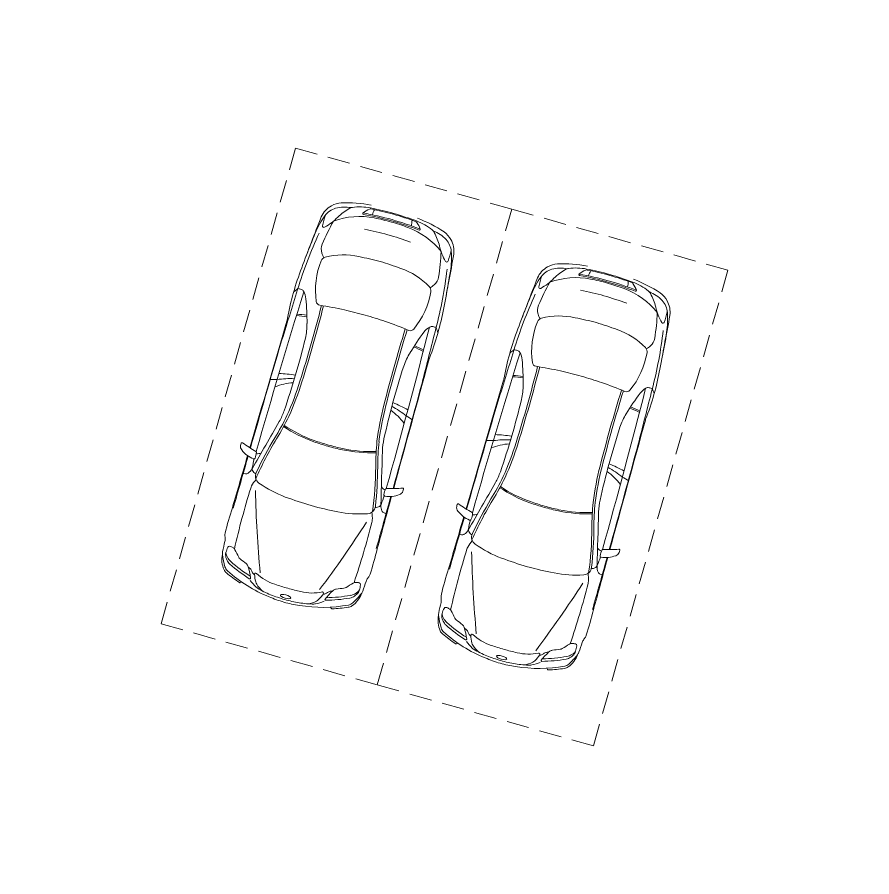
# Model space of a CAD drawing. Header units: millimetres. Extents: x -1534340 to 1713810, y -1348191 to 1114081.
# Drawn here: x 1250870 to 1260380, y 203310 to 212874 of the extents above; entities that cross this region are included whole.
import ezdxf

# ---------------------------------------------------------------- set-up
doc = ezdxf.new("R2010")
doc.units = ezdxf.units.MM
doc.header["$LTSCALE"] = 100
doc.linetypes.add('( Hidden )', pattern=[0.375, 0.25, -0.125])
for name, color, linetype, lineweight in [('00lining', 8, 'Continuous', 5), ('00vehicle', 250, 'Continuous', 5), ('09 - DIM', 40, 'Continuous', 5)]:
    doc.layers.add(name, color=color, linetype=linetype, lineweight=lineweight)

# ---------------------------------------------------------------- blocks, each defined once
blk = doc.blocks.new('*U1477')
at = {"linetype": '( Hidden )', "ltscale": 10}
for points in [[(-1337.2, -5891.7), (-3327.7, -4379.1), (0, 0), (1990.5, -1512.6)], [(653.3, -7404.3), (-1337.2, -5891.7), (1990.5, -1512.6), (3981, -3025.2)]]:
    blk.add_lwpolyline(points, close=True, dxfattribs=at)
at = {"layer": '00vehicle', "ltscale": 300}
for centre, radius, start, end in [((5.5, -1195.9), 282.5, 103.17117, 138.83135), ((272.5, -1851.8), 968.9, 111.24394, 119.49106), ((-44.4, -1036.6), 94.3, 79.00483, 111.24394), ((-37.4, -1012.7), 94.3, 76.48787, 103.17117), ((-325.2, -2481.7), 1566.4, 58.93622, 79.00483), ((-489.7, -2894.9), 2030.1, 71.36179, 76.48787), ((6138.4, -6507.5), 8400.3, 139.29366, 140.08717), ((-158, -1090.5), 94.3, 119.49106, 139.29366), ((-164.8, -1091.8), 51.5, 109.81989, 135.94968), ((-123.8, -1109), 94.3, 108.17218, 144.23866), ((-107.1, -1272.7), 241.4, 99.61538, 108.15117), ((-75.2, -1257.1), 250.1, 95.17706, 108.17218), ((-120.5, -1214.3), 181.7, 79.71135, 98.51911), ((-89.3, -1101.9), 94.3, 77.89814, 95.17706), ((-376.5, -2542.3), 1534, 68.94023, 79.15979), ((-454.8, -2806.6), 1837.7, 69.45448, 77.89814), ((156.1, -980.2), 9.43, 13.9951, 71.36179), ((55.7, -1005.2), 112.9, 5.22144, 13.9951), ((-547.8, -842.3), 368.7, 302.0575, 308.45679), ((-377.1, -1057.2), 94.3, 308.45679, 320.08717), ((-216.8, -1114.5), 18.9, 150.5493, 233.28555), ((248.6, -1377.3), 553.3, 144.23866, 150.5493), ((-137.7, -1008.5), 151.2, 233.28555, 247.83732), ((-748.3, 2420.6), 3619.9, 279.28576, 280.74927), ((-62.6, -1191.4), 56.6, 75.23217, 100.74927), ((12658.8, 47067), 49850.4, 255.23217, 255.33169), ((-124.4, -574.3), 614.2, 288.21946, 300.96045), ((413.2, -1483.8), 392.9, 112.76059, 125.29764), ((187.2, -1093.7), 8.49, 300.96045, 69.45448), ((220.7, -1586), 503.8, 79.76297, 90.99865), ((297.7, -1208.4), 94.3, 95.65459, 112.76059), ((318.7, -1419.7), 306.6, 76.85911, 95.65459), ((293.5, -1183), 94.3, 68.86002, 79.76297), ((-5.4, -1956.1), 923.2, 58.61351, 68.86002), ((-156.6, -2278.4), 1305.9, 52.93515, 60.66753), ((6799.3, -7039.3), 9126.2, 139.8322, 144.22989), ((2627.4, -3644.3), 3887.4, 140.57515, 144.90037), ((7073.3, -12337.2), 13064, 121.68824, 125.7098), ((-302, -1234.7), 94.3, 122.0575, 141.10867), ((-173.3, -1096), 56.6, 247.83732, 279.28576), ((49.9, -1103.9), 56.6, 255.33169, 288.21946), ((852.9, 1132.5), 2412.4, 251.34049, 251.75388), ((118.3, -1095.9), 66, 251.75388, 282.25317), ((-3.7, -534), 641, 282.25317, 284.02021), ((167.6, -1219.9), 66, 74.92508, 104.02021), ((193.3, -1173.1), 12.3, 125.29764, 260.22645), ((-50.7, -2030.2), 905.2, 74.38543, 74.92508), ((98.5, -1723.4), 546.1, 55.03173, 80.22645), ((-393.7, -2603.1), 1677.7, 53.16363, 58.80448), ((-162.7, -2273.8), 1305.9, 44.86801, 52.60039), ((-2722.4, -5755.3), 5466.9, 53.44575, 55.02273), ((-412.1, -2589.1), 1677.7, 46.73107, 52.37191), ((-507896.8, 376213), 632452.4, 323.2845071, 323.3392475), ((203450.7, -155816.7), 255839.3, 142.878433, 143.013208), ((-2825.4, -5677), 5466.9, 50.51281, 52.08979), ((107.3, -2041.8), 923.2, 36.67552, 46.92203), ((-313.4, -2490.6), 1566.4, 26.53071, 46.59933), ((303.7, -1879.3), 546.1, 25.30909, 50.50382), ((537.3, -1585.9), 306.6, 9.88096, 28.67643), ((772.1, -1546.7), 94.3, 25.77258, 36.67552), ((403.3, -1724.8), 503.8, 14.5369, 25.77258), ((450.3, -1511.9), 392.9, 340.23791, 352.77495), ((746.5, -1549.4), 94.3, 352.77495, 9.88096), ((1470.5, -1786.3), 614.2, 164.57509, 177.31609), ((886.6, -1625.2), 8.49, 36.08106, 164.57509), ((-591.7, -2702.5), 1837.7, 27.6374, 36.08106), ((1007.1, -1728.2), 112.9, 91.54045, 100.31411), ((1004.3, -1624.8), 9.43, 34.17376, 91.54045), ((-667.5, -2759.8), 2030.1, 29.04768, 34.17376), ((-490.8, -1787.7), 141.5, 144.05653, 154.39399), ((-11790.4, 1997.9), 13063.9, 339.82556, 343.84713), ((808.5, -1640.6), 12.3, 205.30909, 340.23791), ((48, -2105.2), 905.2, 30.61046, 31.15011), ((770.2, -1677.9), 66, 1.51533, 30.61046), ((1477, -1659.2), 641, 181.51533, 183.28237), ((903, -1692.2), 66, 183.28237, 213.78167), ((-358.1, -2556.3), 1534, 26.37575, 36.59531), ((2676.8, -3683.8), 3820.9, 150.66892, 158.1813), ((-1119.3, -2144.2), 524.9, 48.17834, 51.68847), ((-797.1, -1783.5), 41.3, 2.43594, 47.5836), ((-885.4, -1790.9), 129.8, 335.34175, 4.04289), ((-623.9, -1901.4), 94.3, 72.07487, 152.56756), ((-318.8, -1870.2), 332.3, 154.39399, 169.48625), ((-1005.3, -3080.2), 1333.3, 57.80485, 72.07487), ((2853.2, -387.5), 2412.4, 213.78167, 214.19505), ((913.5, -1760.2), 56.6, 177.31609, 210.20385), ((43947.4, 23289.9), 49850.4, 210.20385, 210.30338), ((836.8, -1827.7), 282.5, 326.70419, 2.36438), ((1003.6, -1833), 94.3, 354.2916, 26.53071), ((1024.8, -1819.9), 94.3, 2.36438, 29.04768), ((-939.2, -2008.7), 157.5, 136.20666, 145.27258), ((-1005.2, -1945.4), 66, 89.58409, 136.20666), ((1915286.6, -818833.1), 2082962.4, 156.9070394, 156.9237606), ((-1007, -2190.2), 310.8, 58.97503, 89.58409), ((3343.1, -3972.8), 4569.6, 152.43121, 157.92475), ((83.2, -2674), 1186.7, 136.2474, 141.1727), ((-739.9, -1885.9), 47.2, 101.01042, 136.2474), ((-733.4, -1919.6), 81.4, 65.66817, 101.01042), ((859.4, -1892), 56.6, 4.78627, 30.30338), ((4523.1, -1585.3), 3619.9, 184.78627, 186.24979), ((852.8, -1953.9), 181.7, 7.01644, 25.82419), ((952.8, -1893.8), 94.3, 10.35849, 27.6374), ((799.5, -1921.8), 250.1, 357.36337, 10.35849), ((133.4, -1746), 968.9, 346.04449, 354.2916), ((61980.9, -49547.9), 78829.9, 142.900238, 144.250123), ((-507896.8, 376213), 632452.4, 323.1408785, 323.2761967), ((203450.7, -155816.7), 255839.3, 143.033868, 143.306349), ((-1060.9, -1924.3), 9.43, 145.27258, 251.77105), ((-1721.3, -3929.6), 2101.8, 66.88504, 71.77105), ((-892.5, -1987.9), 9.43, 246.88504, 310.48387), ((-1029, -1827.9), 219.7, 310.48387, 328.30764), ((-978.3, -2070.8), 136.4, 16.25844, 39.90504), ((-854.1, -1935.9), 14.1, 328.30764, 58.97503), ((-2849.8, -5911.4), 4712.2, 53.46942, 57.16733), ((-6612.7, 3153), 9126.2, 321.3054, 325.7031), ((980.9, -1973.2), 56.6, 186.24979, 217.69822), ((1055.7, -1915.4), 151.2, 217.69822, 232.25), ((597, -1642), 553.3, 314.98624, 321.29688), ((982.7, -1963.8), 51.5, 329.58586, 355.71565), ((955.1, -1929), 94.3, 321.29688, 357.36337), ((793, -1956.6), 241.4, 357.38438, 5.92016), ((982.2, -1957), 94.3, 326.24189, 346.04449), ((974.8, -2020), 18.9, 232.25, 314.98624), ((-5923.3, 2658.5), 8400.3, 325.44837, 326.24189), ((-2224.3, 42.8), 3887.4, 320.63458, 324.9598), ((881.8, -2134.3), 94.3, 324.42688, 343.47804), ((1325.7, -2266), 368.7, 157.07875, 163.47804), ((1072.9, -2159.1), 94.3, 145.44837, 157.07875), ((-3412.8, -1271.6), 2706.4, 332.70419, 338.68336), ((-3410.5, -1272.5), 2726.6, 332.6887, 338.68468), ((-707.9, -3306.1), 1333.3, 33.46067, 47.73069), ((-1716, -2089.8), 776.8, 326.39422, 336.11602), ((-1431.8, -3841.6), 1503.2, 56.5511, 70.81946), ((-1431.8, -3841.6), 1517.3, 56.54982, 70.76708), ((-202624.8, 152771.6), 255839.3, 322.522337, 322.657112), ((500491.5, -390089.7), 632452.4, 142.1962974, 142.2510379), ((1996, -2708.5), 282.5, 103.17117, 138.83135), ((2263, -3364.4), 968.9, 111.24394, 119.49106), ((1946.1, -2549.2), 94.3, 79.00483, 111.24394), ((1953.1, -2525.3), 94.3, 76.48787, 103.17117), ((1665.3, -3994.3), 1566.4, 58.93622, 79.00483), ((1500.8, -4407.5), 2030.1, 71.36179, 76.48787), ((2146.6, -2492.8), 9.43, 13.9951, 71.36179), ((-8546, 2532.1), 9023.6, 320.62217, 325.95529), ((-3858.9, -952.7), 3250.1, 324.1269, 331.31516), ((-3858.9, -952.7), 3272.7, 324.12829, 331.31518), ((-2054.1, -4772.2), 2636.8, 52.81123, 56.41528), ((325.7, -2623), 94.3, 312.96799, 33.46067), ((274, -2320.7), 332.3, 296.0493, 311.14155), ((399.5, -2464.4), 141.5, 311.14155, 321.47901), ((8128.9, -8020.1), 8400.3, 139.29366, 140.08717), ((2239.1, -2889.8), 553.3, 144.23866, 150.5493), ((1832.5, -2603.1), 94.3, 119.49106, 139.29366), ((1825.7, -2604.4), 51.5, 109.81989, 135.94968), ((1866.7, -2621.6), 94.3, 108.17218, 144.23866), ((1883.4, -2785.3), 241.4, 99.61538, 108.15117), ((1915.3, -2769.7), 250.1, 95.17706, 108.17218), ((1870, -2726.9), 181.7, 79.71135, 98.51911), ((1901.2, -2614.5), 94.3, 77.89814, 95.17706), ((1614, -4054.9), 1534, 68.94023, 79.15979), ((1535.7, -4319.1), 1837.7, 69.45448, 77.89814), ((2046.2, -2517.8), 112.9, 5.22144, 13.9951), ((-474.1, -1891.8), 1202.3, 216.24685, 220.12497), ((-485.8, -2161.9), 1038.6, 209.08269, 219.70142), ((-677.1, -2414.5), 690.4, 195.42497, 212.77109), ((-2054.1, -4772.2), 2622.7, 52.81146, 56.41528), ((-2057.3, -4769.8), 2636.8, 49.12027, 52.72432), ((-2275.6, 79.7), 3820.9, 307.35424, 314.86662), ((8789.8, -8551.9), 9126.2, 139.8322, 144.22989), ((1688.5, -2747.3), 94.3, 122.0575, 141.10867), ((1442.7, -2354.9), 368.7, 302.0575, 308.45679), ((1613.4, -2569.8), 94.3, 308.45679, 320.08717), ((1773.7, -2627.1), 18.9, 150.5493, 233.28555), ((1852.8, -2521), 151.2, 233.28555, 247.83732), ((1817.2, -2608.6), 56.6, 247.83732, 279.28576), ((1242.2, 908), 3619.9, 279.28576, 280.74927), ((1927.9, -2704), 56.6, 75.23217, 100.74927), ((14649.3, 45554.4), 49850.4, 255.23217, 255.33169), ((2040.4, -2616.5), 56.6, 255.33169, 288.21946), ((1866.1, -2086.9), 614.2, 288.21946, 300.96045), ((2843.4, -380.1), 2412.4, 251.34049, 251.75388), ((2108.8, -2608.5), 66, 251.75388, 282.25317), ((1986.8, -2046.5), 641, 282.25317, 284.02021), ((2158.1, -2732.5), 66, 74.92508, 104.02021), ((2183.8, -2685.7), 12.3, 125.29764, 260.22645), ((1939.8, -3542.8), 905.2, 74.38543, 74.92508), ((2403.7, -2996.3), 392.9, 112.76059, 125.29764), ((2177.7, -2606.3), 8.49, 300.96045, 69.45448), ((2211.2, -3098.6), 503.8, 79.76297, 90.99865), ((2288.2, -2721), 94.3, 95.65459, 112.76059), ((2309.2, -2932.3), 306.6, 76.85911, 95.65459), ((2284, -2695.6), 94.3, 68.86002, 79.76297), ((1985, -3468.7), 923.2, 58.61351, 68.86002), ((1833.9, -3791), 1305.9, 52.93515, 60.66753), ((-293.1, -1796.8), 1470.2, 219.04472, 226.25298), ((-2057.3, -4769.8), 2622.7, 49.12027, 52.72408), ((-1299909.1, 1624484.9), 2082962.4, 308.6117843, 308.6285056), ((-2732.5, 644.2), 4569.6, 307.61079, 313.10434), ((-608.1, -2148.7), 1186.7, 324.36284, 329.28814), ((337.5, -2733.3), 81.4, 4.52513, 39.86737), ((371.6, -2730.6), 47.2, 329.28814, 4.52513), ((502.1, -2845.3), 129.8, 101.49265, 130.1938), ((485.6, -2758.3), 41.3, 57.95194, 103.09961), ((224.4, -3165.3), 524.9, 53.84707, 57.3572), ((4617.9, -5156.9), 3887.4, 140.57515, 144.90037), ((9063.8, -13849.8), 13064, 121.68824, 125.7098), ((2089, -3235.9), 546.1, 55.03173, 80.22645), ((1596.8, -4115.7), 1677.7, 53.16363, 58.80448), ((1578.4, -4101.7), 1677.7, 46.73107, 52.37191), ((1827.8, -3786.4), 1305.9, 44.86801, 52.60039), ((-14925.7, 6974.1), 16862.8, 321.35784, 324.33685), ((-1327.3, -3921.1), 1503.2, 34.71609, 48.98444), ((-1327.3, -3921.1), 1517.3, 34.76846, 48.98573), ((504.9, -2993.6), 219.7, 137.22791, 155.05167), ((354, -2854), 14.1, 46.56052, 137.22791), ((150.1, -3069.4), 310.8, 15.95145, 46.56052), ((-731.9, -7267.9), 5466.9, 53.44575, 55.02273), ((1677.1, -4003.2), 1566.4, 26.53071, 46.59933), ((-47174, 29408.9), 55814.8, 323.93204, 324.57495), ((-14925.7, 6974.1), 16885.5, 321.35088, 324.33685), ((-62347.9, 44933.1), 78829.9, 321.285422, 322.635307), ((1677.9, -5139.4), 2726.6, 126.85087, 132.84685), ((257.4, -3009.8), 136.4, 65.6305, 89.27711), ((314.3, -2904.9), 9.43, 155.05167, 218.6505), ((-1334.6, -4223.6), 2101.8, 33.76449, 38.6505), ((-505906.3, 374700.4), 632452.4, 323.2845071, 323.3392475), ((205441.2, -157329.2), 255839.3, 142.878433, 143.013208), ((-834.9, -7189.6), 5466.9, 50.51281, 52.08979), ((2097.8, -3554.4), 923.2, 36.67552, 46.92203), ((2527.8, -3098.4), 306.6, 9.88096, 28.67643), ((500491.5, -390089.7), 632452.4, 142.2593483, 142.3946665), ((-202624.8, 152771.6), 255839.3, 322.229196, 322.501677), ((1679.4, -5141.3), 2706.4, 126.85219, 132.83136), ((420.6, -3050.2), 9.43, 213.76449, 320.26296), ((306.7, -2955.5), 157.5, 320.26296, 329.32888), ((385.4, -3002.2), 66, 329.32888, 15.95145), ((2294.2, -3391.9), 546.1, 25.30909, 50.50382), ((2737, -3062), 94.3, 352.77495, 9.88096), ((2762.6, -3059.3), 94.3, 25.77258, 36.67552), ((2393.8, -3237.4), 503.8, 14.5369, 25.77258), ((2106.1, -5485.7), 3272.7, 134.22036, 141.40726), ((436.7, -3725.7), 776.8, 129.41952, 139.14133), ((-9799.9, 485.4), 13063.9, 339.82556, 343.84713), ((2440.8, -3024.5), 392.9, 340.23791, 352.77495), ((2038.5, -3617.8), 905.2, 30.61046, 31.15011), ((3461, -3298.9), 614.2, 164.57509, 177.31609), ((1632.4, -4068.9), 1534, 26.37575, 36.59531), ((2877.1, -3137.8), 8.49, 36.08106, 164.57509), ((1398.8, -4215.1), 1837.7, 27.6374, 36.08106), ((2997.6, -3240.8), 112.9, 91.54045, 100.31411), ((2994.8, -3137.4), 9.43, 34.17376, 91.54045), ((1323, -4272.4), 2030.1, 29.04768, 34.17376), ((374.6, -5244.1), 3055.5, 137.25143, 148.17506), ((-1939, -3106.7), 94.3, 317.77232, 323.14088), ((-2112.3, -2740), 705.7, 306.62263, 320.09095), ((6719, -9068.3), 9023.6, 139.58025, 144.91338), ((2106.1, -5485.7), 3250.1, 134.22039, 141.40864), ((871.2, -3656.8), 524.9, 48.17834, 51.68847), ((1671.7, -3382.8), 332.3, 154.39399, 169.48625), ((1499.7, -3300.3), 141.5, 144.05653, 154.39399), ((2799, -3153.2), 12.3, 205.30909, 340.23791), ((2760.7, -3190.5), 66, 1.51533, 30.61046), ((3467.5, -3171.8), 641, 181.51533, 183.28237), ((2893.5, -3204.7), 66, 183.28237, 213.78167), ((4843.7, -1900.1), 2412.4, 213.78167, 214.19505), ((-3266.2, -1259.8), 2582.5, 301.44216, 307.57826), ((-841.3, -2431.4), 1310.7, 220.26312, 225.18587), ((-831.8, -2418.8), 1310.7, 220.24722, 225.39055), ((4667.3, -5196.4), 3820.9, 150.66892, 158.1813), ((1193.4, -3296.1), 41.3, 2.43594, 47.5836), ((1105.1, -3303.5), 129.8, 335.34175, 4.04289), ((1366.6, -3414), 94.3, 72.07487, 152.56756), ((985.2, -4592.8), 1333.3, 57.80485, 72.07487), ((2904, -3272.8), 56.6, 177.31609, 210.20385), ((45937.9, 21777.4), 49850.4, 210.20385, 210.30338), ((2827.3, -3340.2), 282.5, 326.70419, 2.36438), ((2994.1, -3345.6), 94.3, 354.2916, 26.53071), ((3015.3, -3332.5), 94.3, 2.36438, 29.04768), ((128.4, -3523.4), 2192.7, 176.75065, 178.32996), ((929.6, -3436.9), 9.43, 145.27258, 251.77105), ((1051.3, -3521.3), 157.5, 136.20666, 145.27258), ((985.3, -3458), 66, 89.58409, 136.20666), ((1917277.1, -820345.7), 2082962.4, 156.9070394, 156.9237606), ((983.5, -3702.7), 310.8, 58.97503, 89.58409), ((5333.6, -5485.4), 4569.6, 152.43121, 157.92475), ((1136.4, -3448.5), 14.1, 328.30764, 58.97503), ((2073.7, -4186.6), 1186.7, 136.2474, 141.1727), ((1250.6, -3398.5), 47.2, 101.01042, 136.2474), ((1257.1, -3432.2), 81.4, 65.66817, 101.01042), ((2849.9, -3404.6), 56.6, 4.78627, 30.30338), ((6513.6, -3097.9), 3619.9, 184.78627, 186.24979), ((2843.3, -3466.5), 181.7, 7.01644, 25.82419), ((2943.3, -3406.4), 94.3, 10.35849, 27.6374), ((2790, -3434.4), 250.1, 357.36337, 10.35849), ((2123.9, -3258.6), 968.9, 346.04449, 354.2916), ((1999.4, -6387.8), 5008.2, 144.1078, 151.77894), ((-1406.5, -4299.8), 870.8, 118.78033, 149.14797), ((-1860, -3240), 299.3, 227.17908, 234.63971), ((-2005.9, -3445.6), 47.2, 234.63971, 279.09859), ((-2033.3, -3274.3), 220.6, 279.09859, 301.18457), ((-1801.1, -3576.7), 47.2, 45.78539, 121.56225), ((12707.4, -14025.1), 16885.5, 141.1987, 144.18467), ((12707.4, -14025.1), 16862.8, 141.1987, 144.17771), ((37.7, -2559.7), 1038.6, 245.83412, 256.45285), ((-154.4, -2811.7), 690.4, 252.76446, 270.11058), ((63971.4, -51060.5), 78829.9, 142.900238, 144.250123), ((-505906.3, 374700.4), 632452.4, 323.1408785, 323.2761967), ((205441.2, -157329.2), 255839.3, 143.033868, 143.306349), ((269.2, -5442.2), 2101.8, 66.88504, 71.77105), ((1098, -3500.5), 9.43, 246.88504, 310.48387), ((961.5, -3340.5), 219.7, 310.48387, 328.30764), ((1012.2, -3583.4), 136.4, 16.25844, 39.90504), ((-859.3, -7424), 4712.2, 53.46942, 57.16733), ((-4622.2, 1640.4), 9126.2, 321.3054, 325.7031), ((2971.4, -3485.8), 56.6, 186.24979, 217.69822), ((3046.2, -3428), 151.2, 217.69822, 232.25), ((2587.5, -3154.6), 553.3, 314.98624, 321.29688), ((-3932.8, 1146), 8400.3, 325.44837, 326.24189), ((2973.2, -3476.4), 51.5, 329.58586, 355.71565), ((2945.6, -3441.6), 94.3, 321.29688, 357.36337), ((2783.5, -3469.2), 241.4, 357.38438, 5.92016), ((2972.7, -3469.6), 94.3, 326.24189, 346.04449), ((16478.2, -15683.3), 22246.2, 147.2015, 148.767), ((1274.3, -415.8), 4363, 225.78539, 229.44146), ((337.9, -2276.3), 1470.2, 239.28257, 246.49083), ((294.8, -2476.1), 1202.3, 245.41058, 249.2887), ((2965.3, -3532.6), 18.9, 232.25, 314.98624), ((3063.4, -3671.7), 94.3, 145.44837, 157.07875), ((-233.8, -1469.8), 3887.4, 320.63458, 324.9598), ((2872.3, -3646.9), 94.3, 324.42688, 343.47804), ((3316.2, -3778.6), 368.7, 157.07875, 163.47804), ((71258.3, -48749.5), 86227.9, 148.539574, 148.725662), ((1971.7, 486.5), 5502.3, 230.03368, 232.50283), ((-1422.3, -2784.2), 2706.4, 332.70419, 338.68336), ((-1420, -2785.1), 2726.6, 332.6887, 338.68468), ((-2171.7, -4044.6), 141.5, 109.0505, 149.66133), ((-2115.6, -4207.3), 313.6, 98.74119, 109.0505), ((-2097.9, -3887.7), 66, 148.42935, 202.60554), ((-1413.4, -3602.7), 807.5, 202.60554, 229.43689), ((1931.1, 517.3), 5502.3, 233.03272, 235.50186), ((-83.7, -4281.6), 705.7, 145.44459, 158.91292), ((274.5, -3602.4), 776.8, 326.39422, 336.11602), ((1282.6, -4818.7), 1333.3, 33.46067, 47.73069), ((-1638.9, -4460.6), 931.3, 149.32776, 162.894), ((-163.4, -5220), 2468.5, 149.66133, 156.30131), ((42959.8, -39086.3), 55814.8, 140.96059, 141.6035), ((558.7, -5354.2), 1503.2, 56.5511, 70.81946), ((558.7, -5354.2), 1517.3, 56.54982, 70.76708), ((-200634.3, 151259), 255839.3, 322.522337, 322.657112), ((502482, -391602.3), 632452.4, 142.1962974, 142.2510379), ((-1545.1, -4886.2), 1204, 139.16884, 145.04033), ((-2444.6, -4108.8), 15.1, 8.46521, 139.16884), ((-3040.9, -4197.6), 617.9, 351.18423, 8.46521), ((1248.6, -396.2), 4363, 236.09409, 239.75015), ((1651.5, -4996.9), 2582.5, 157.95729, 164.09338), ((-117.2, -2961.9), 1310.7, 240.14499, 245.28832), ((-6555.5, 1019.5), 9023.6, 320.62217, 325.95529), ((1313.4, -3927.1), 690.4, 195.42497, 212.77109), ((-1868.4, -2465.3), 3250.1, 324.1269, 331.31516), ((-1868.4, -2465.3), 3272.7, 324.12829, 331.31518), ((-63.6, -6284.8), 2622.7, 52.81146, 56.41528), ((-63.6, -6284.8), 2636.8, 52.81123, 56.41528), ((2316.2, -4135.6), 94.3, 312.96799, 33.46067), ((2264.5, -3833.3), 332.3, 296.0493, 311.14155), ((2390, -3976.9), 141.5, 311.14155, 321.47901), ((-2341.4, -4265.1), 233.6, 149.99491, 170.52423), ((-2315.5, -4253.2), 223.7, 162.68007, 200.83746), ((-973.1, -4205.9), 47.2, 343.9733, 59.75015), ((-3162.4, -2556.2), 3055.5, 317.36029, 328.28393), ((-126.7, -2974.4), 1310.7, 240.34968, 245.27242), ((-483.4, -4212.8), 94.3, 142.39467, 147.76323), ((1516.4, -3404.4), 1202.3, 216.24685, 220.12497), ((1504.7, -3674.4), 1038.6, 209.08269, 219.70142), ((-66.8, -6282.4), 2622.7, 49.12027, 52.72408), ((-66.8, -6282.4), 2636.8, 49.12027, 52.72432), ((-285.1, -1432.9), 3820.9, 307.35424, 314.86662), ((-742, -868.3), 4569.6, 307.61079, 313.10434), ((2328, -4245.9), 81.4, 4.52513, 39.86737), ((-2302, -4275.2), 274.2, 169.78321, 187.53766), ((-1795.2, -4375.6), 640.6, 172.52712, 186.92912), ((-1613.6, -3980.6), 847, 196.97367, 228.14372), ((1861, 99.7), 5750, 228.64054, 231.05956), ((-1775.5, -4019.4), 870.8, 316.38732, 346.75498), ((-619.6, -4348.7), 220.6, 164.35097, 186.43696), ((1697.4, -3309.4), 1470.2, 219.04472, 226.25298), ((663.2, -5433.7), 1503.2, 34.71609, 48.98444), ((663.2, -5433.6), 1517.3, 34.76846, 48.98573), ((-1297918.6, 1622972.3), 2082962.4, 308.6117843, 308.6285056), ((1382.4, -3661.2), 1186.7, 324.36284, 329.28814), ((2362.1, -4243.2), 47.2, 329.28814, 4.52513), ((2492.6, -4357.9), 129.8, 101.49265, 130.1938), ((2476.1, -4270.9), 41.3, 57.95194, 103.09961), ((2214.9, -4677.9), 524.9, 53.84707, 57.3572), ((-2324.6, -4281.8), 251, 186.72393, 213.17893), ((-2171.2, -4190.8), 380.9, 201.89334, 227.99527), ((1588.1, 307.1), 5750, 234.47598, 236.895), ((-792, -4368.1), 47.2, 186.43696, 230.89584), ((-12935.2, 5461.5), 16862.8, 321.35784, 324.33685), ((-12935.2, 5461.5), 16885.5, 321.35088, 324.33685), ((2247.9, -4522.4), 136.4, 65.6305, 89.27711), ((2495.4, -4506.2), 219.7, 137.22791, 155.05167), ((2344.5, -4366.6), 14.1, 46.56052, 137.22791), ((2140.6, -4582), 310.8, 15.95145, 46.56052), ((-1352.9, -3600.1), 1437.9, 214.72704, 228.06725), ((-2337.4, -4441.5), 94.3, 186.92912, 209.38446), ((-1886.1, -4187.4), 612.2, 209.38446, 228.2142), ((287.5, -1735.1), 3644.3, 228.1168, 232.31634), ((-4699.4, -1297.1), 5008.2, 313.75644, 321.42758), ((-632.9, -4172.4), 299.3, 230.89584, 238.35646), ((-1438.6, -2332.7), 2192.7, 287.20559, 288.7849), ((-45183.5, 27896.4), 55814.8, 323.93204, 324.57495), ((-60357.4, 43420.5), 78829.9, 321.285422, 322.635307), ((502482, -391602.3), 632452.4, 142.2593483, 142.3946665), ((-200634.3, 151259), 255839.3, 322.229196, 322.501677), ((3668.4, -6652), 2726.6, 126.85087, 132.84685), ((3669.9, -6653.9), 2706.4, 126.85219, 132.83136), ((2304.8, -4417.5), 9.43, 155.05167, 218.6505), ((655.9, -5736.1), 2101.8, 33.76449, 38.6505), ((-1973.4, -4550.6), 326, 179.05562, 193.71198), ((-2289.9, -4545.4), 9.43, 47.16284, 179.05562), ((-52.7, -2134.8), 3294, 227.00058, 232.77424), ((-43.9, -2123.1), 3294, 227.16284, 232.77424), ((-1102.1, -3839.3), 807.5, 236.09865, 262.93001), ((2411.1, -4562.7), 9.43, 213.76449, 320.26296), ((2297.2, -4468.1), 157.5, 320.26296, 329.32888), ((2375.9, -4514.8), 66, 329.32888, 15.95145), ((138.9, -1930.6), 3644.3, 228.1168, 232.31634), ((-2262.6, -4621.2), 28.3, 193.71198, 228.26104), ((144.7, -1923), 3644.3, 228.26104, 232.31634), ((-1632.9, -4959.9), 682.7, 149.56543, 154.82357), ((-587.6, -2842.2), 2379.5, 228.03304, 232.72469), ((241.8, -1700.3), 3644.3, 233.2192, 237.41875), ((-17533.3, 10163), 22246.2, 316.76854, 318.33405), ((-1193.3, -4575.2), 66, 262.93001, 317.10619), ((-1496.5, -4677.8), 313.6, 356.48505, 6.79435), ((2365.1, -6756.7), 3055.5, 137.25143, 148.17506), ((51.5, -4619.3), 94.3, 317.77232, 323.14088), ((4096.6, -6998.3), 3272.7, 134.22036, 141.40726), ((4096.6, -6998.3), 3250.1, 134.22039, 141.40864), ((2427.2, -5238.3), 776.8, 129.41952, 139.14133), ((-52.2, -2135.2), 3294, 232.7613, 238.53496), ((-43.3, -2123.5), 3294, 232.7613, 238.37271), ((-590.5, -2840.1), 2379.5, 232.81085, 237.50251), ((-1324.6, -4688.3), 141.5, 315.87422, 356.48505), ((-64063.5, 54085.3), 86227.9, 316.809883, 316.995971), ((1158.7, -3931.4), 1310.7, 220.24722, 225.39055), ((-121.8, -4252.6), 705.7, 306.62263, 320.09095), ((8709.5, -10580.8), 9023.6, 139.58025, 144.91338), ((93.2, -1895.9), 3644.3, 233.2192, 237.41875), ((99, -1888.2), 3644.3, 233.2192, 237.27451), ((-1412.5, -4133.4), 847, 237.39182, 268.56187), ((-2995.1, -3068.1), 2468.5, 309.23424, 315.87422), ((-1275.7, -2772.4), 2582.5, 301.44216, 307.57826), ((1149.2, -3944), 1310.7, 220.26312, 225.18587), ((-2350.8, -4414.3), 682.7, 310.71197, 315.97011), ((-1855.9, -4930.3), 28.3, 237.27451, 271.82356), ((-1538.7, -4451.4), 612.2, 237.32134, 256.15108), ((-1865.4, -4632.8), 326, 271.82356, 286.47993), ((-1775.6, -4936.3), 9.43, 286.47993, 58.37271), ((-1239.3, -5566.7), 617.9, 97.07033, 114.35131), ((-1868.2, -4286.4), 931.3, 302.64154, 316.20779), ((-1313.5, -4968.4), 15.1, 326.36671, 97.07033), ((3989.9, -7900.4), 5008.2, 144.1078, 151.77894), ((2118.9, -5036), 2192.7, 176.75065, 178.32996), ((130.5, -4752.5), 299.3, 227.17908, 234.63971), ((14697.9, -15537.6), 16885.5, 141.1987, 144.18467), ((14697.9, -15537.6), 16862.8, 141.1987, 144.17771), ((-1115.7, -3780.3), 1437.9, 237.4683, 250.8085), ((-1662.7, -4954.2), 94.3, 256.15108, 278.60642), ((-1465.7, -4726.9), 380.9, 237.54027, 263.64221), ((-1744.4, -4414.1), 640.6, 278.60642, 293.00842), ((-2303.3, -4310), 1204, 320.49522, 326.36671), ((584, -5812.3), 870.8, 118.78033, 149.14797), ((-15.4, -4958.2), 47.2, 234.63971, 279.09859), ((-42.8, -4786.9), 220.6, 279.09859, 301.18457), ((189.4, -5089.3), 47.2, 45.78539, 121.56225), ((3264.8, -1928.4), 4363, 225.78539, 229.44146), ((2328.4, -3788.9), 1470.2, 239.28257, 246.49083), ((2028.2, -4072.3), 1038.6, 245.83412, 256.45285), ((1836.1, -4324.3), 690.4, 252.76446, 270.11058), ((-1512.3, -4899.1), 251, 252.35661, 278.81162), ((-1487.2, -4882.7), 223.7, 264.69808, 302.85547), ((-1512, -4875.6), 274.2, 277.99788, 295.75233), ((-1491.6, -4910.8), 233.6, 295.01132, 315.54063), ((18468.7, -17195.9), 22246.2, 147.2015, 148.767), ((2285.3, -3988.7), 1202.3, 245.41058, 249.2887), ((73248.8, -50262.1), 86227.9, 148.539574, 148.725662), ((3962.2, -1026.1), 5502.3, 230.03368, 232.50283), ((-181.2, -5557.2), 141.5, 109.0505, 149.66133), ((-125.1, -5719.9), 313.6, 98.74119, 109.0505), ((-107.4, -5400.3), 66, 148.42935, 202.60554), ((577.1, -5115.3), 807.5, 202.60554, 229.43689), ((3921.6, -995.3), 5502.3, 233.03272, 235.50186), ((44950.3, -40598.9), 55814.8, 140.96059, 141.6035), ((1906.8, -5794.2), 705.7, 145.44459, 158.91292), ((351.6, -5973.2), 931.3, 149.32776, 162.894), ((1827.1, -6732.6), 2468.5, 149.66133, 156.30131), ((3239.1, -1908.8), 4363, 236.09409, 239.75015), ((3642, -6509.5), 2582.5, 157.95729, 164.09338), ((445.4, -6398.7), 1204, 139.16884, 145.04033), ((-454.1, -5621.4), 15.1, 8.46521, 139.16884), ((-1050.4, -5710.2), 617.9, 351.18423, 8.46521), ((1863.8, -4487), 1310.7, 240.34968, 245.27242), ((1873.3, -4474.5), 1310.7, 240.14499, 245.28832), ((-350.9, -5777.7), 233.6, 149.99491, 170.52423), ((-325, -5765.8), 223.7, 162.68007, 200.83746), ((3851.5, -1412.9), 5750, 228.64054, 231.05956), ((215, -5532), 870.8, 316.38732, 346.75498), ((1017.4, -5718.5), 47.2, 343.9733, 59.75015), ((-1171.9, -4068.8), 3055.5, 317.36029, 328.28393), ((1507.1, -5725.4), 94.3, 142.39467, 147.76323), ((-311.5, -5787.8), 274.2, 169.78321, 187.53766), ((-334.1, -5794.4), 251, 186.72393, 213.17893), ((195.3, -5888.2), 640.6, 172.52712, 186.92912), ((376.9, -5493.2), 847, 196.97367, 228.14372), ((1370.9, -5861.2), 220.6, 164.35097, 186.43696), ((-180.7, -5703.4), 380.9, 201.89334, 227.99527), ((3578.6, -1205.5), 5750, 234.47598, 236.895), ((1198.5, -5880.7), 47.2, 186.43696, 230.89584), ((1357.6, -5685), 299.3, 230.89584, 238.35646), ((551.9, -3845.2), 2192.7, 287.20559, 288.7849), ((637.6, -5112.6), 1437.9, 214.72704, 228.06725), ((-346.9, -5954.1), 94.3, 186.92912, 209.38446), ((104.4, -5699.9), 612.2, 209.38446, 228.2142), ((2278, -3247.6), 3644.3, 228.1168, 232.31634), ((888.4, -5351.9), 807.5, 236.09865, 262.93001), ((-2708.9, -2809.7), 5008.2, 313.75644, 321.42758), ((17.1, -6063.2), 326, 179.05562, 193.71198), ((-299.4, -6058), 9.43, 47.16284, 179.05562), ((1937.8, -3647.3), 3294, 227.00058, 232.77424), ((1946.6, -3635.7), 3294, 227.16284, 232.77424), ((2129.4, -3443.2), 3644.3, 228.1168, 232.31634), ((-272.1, -6133.8), 28.3, 193.71198, 228.26104), ((2135.2, -3435.6), 3644.3, 228.26104, 232.31634), ((357.6, -6472.4), 682.7, 149.56543, 154.82357), ((1402.9, -4354.8), 2379.5, 228.03304, 232.72469), ((2232.3, -3212.9), 3644.3, 233.2192, 237.41875), ((-15542.8, 8650.4), 22246.2, 316.76854, 318.33405), ((665.9, -6200.9), 141.5, 315.87422, 356.48505), ((797.2, -6087.7), 66, 262.93001, 317.10619), ((494, -6190.3), 313.6, 356.48505, 6.79435), ((1938.3, -3647.8), 3294, 232.7613, 238.53496), ((1947.2, -3636.1), 3294, 232.7613, 238.37271), ((1400, -4352.6), 2379.5, 232.81085, 237.50251), ((-1004.6, -4580.7), 2468.5, 309.23424, 315.87422), ((-62073, 52572.7), 86227.9, 316.809883, 316.995971), ((2083.7, -3408.5), 3644.3, 233.2192, 237.41875), ((2089.5, -3400.8), 3644.3, 233.2192, 237.27451), ((-360.3, -5926.9), 682.7, 310.71197, 315.97011), ((578, -5646), 847, 237.39182, 268.56187), ((134.6, -6442.9), 28.3, 237.27451, 271.82356), ((451.8, -5964), 612.2, 237.32134, 256.15108), ((125.1, -6145.3), 326, 271.82356, 286.47993), ((214.9, -6448.9), 9.43, 286.47993, 58.37271), ((751.2, -7079.2), 617.9, 97.07033, 114.35131), ((-312.8, -5822.5), 1204, 320.49522, 326.36671), ((122.3, -5799), 931.3, 302.64154, 316.20779), ((677, -6481), 15.1, 326.36671, 97.07033), ((874.8, -5292.9), 1437.9, 237.4683, 250.8085), ((327.8, -6466.8), 94.3, 256.15108, 278.60642), ((524.8, -6239.5), 380.9, 237.54027, 263.64221), ((246.1, -5926.7), 640.6, 278.60642, 293.00842), ((503.3, -6395.3), 223.7, 264.69808, 302.85547), ((498.9, -6423.4), 233.6, 295.01132, 315.54063), ((478.2, -6411.7), 251, 252.35661, 278.81162), ((478.5, -6388.2), 274.2, 277.99788, 295.75233)]:
    blk.add_arc(centre, radius, start, end, dxfattribs=at)
at = {"layer": '00vehicle', "ltscale": 300, "extrusion": (0, 0, -1)}
for centre in [(591, -1288.2), (2581.5, -2800.8)]:
    blk.add_ellipse(centre, major_axis=(-47.6, 36.1), ratio=0.310966, dxfattribs=at)
at = {"layer": '09 - DIM', "ltscale": 300}
for centre in [(-2941.7, -5841.6), (-951.2, -7354.2)]:
    blk.add_arc(centre, 4712.2, 48.36821, 52.06612, dxfattribs=at)

msp = doc.modelspace()

# ---------------------------------------------------------------- block references
at = {"layer": '00lining', "rotation": 201.4525179506528}
msp.add_blockref('*U1477', (1257282.7, 204766.1), dxfattribs=at)

doc.saveas('drawing.dxf')
